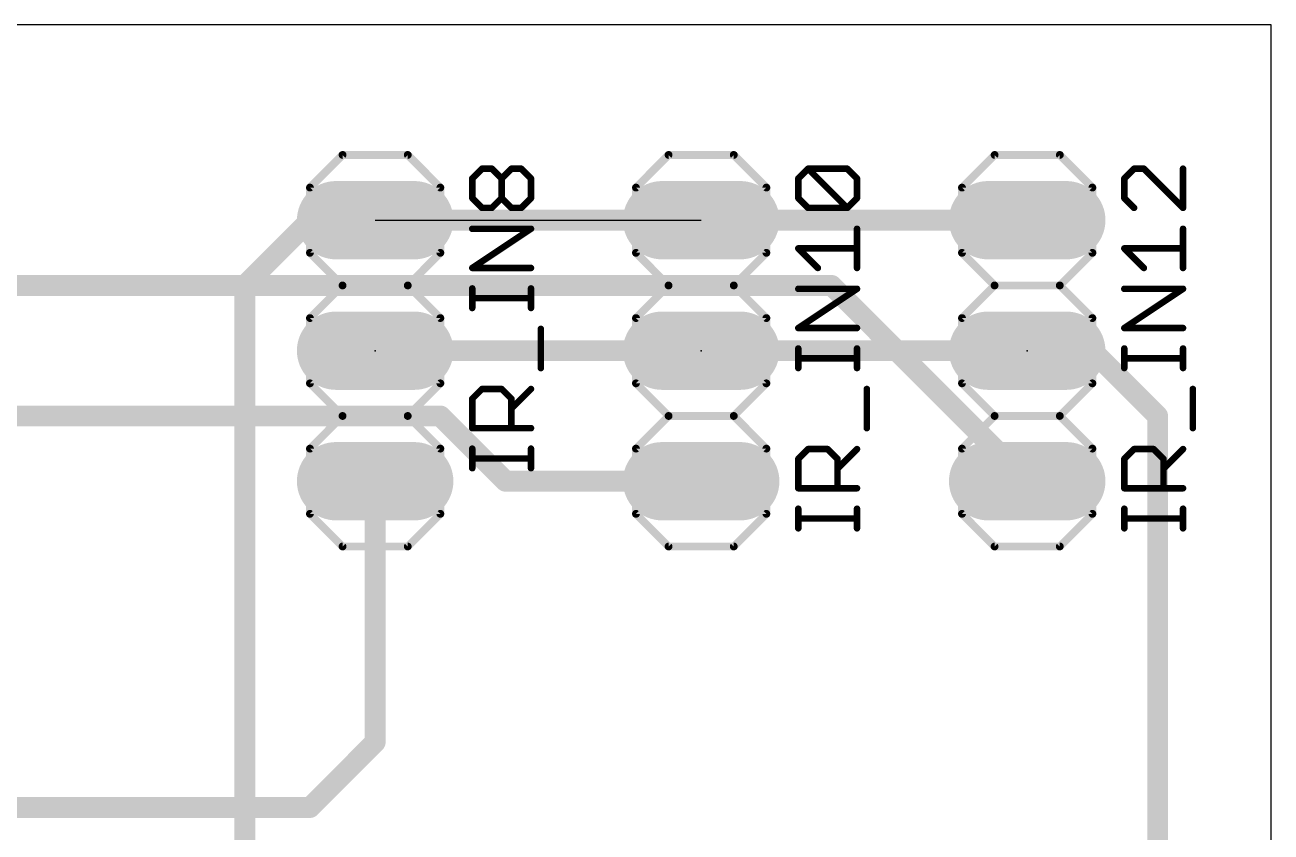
# Model space of a CAD drawing. Extents: x 0 to 79.7, y -0.7 to 54.6.
# Drawn here: x 55.41 to 79.68, y 38.89 to 54.6 of the extents above; entities that cross this region are included whole.
import ezdxf

# ---------------------------------------------------------------- set-up
doc = ezdxf.new("R2010")
doc.units = 0
for name, color, linetype in [('1', 22, 'CONTINUOUS'), ('16', 175, 'CONTINUOUS'), ('17', 82, 'CONTINUOUS'), ('19', 53, 'CONTINUOUS'), ('20', 7, 'CONTINUOUS'), ('21', 253, 'CONTINUOUS'), ('23', 7, 'CONTINUOUS'), ('25', 253, 'CONTINUOUS'), ('51', 253, 'CONTINUOUS')]:
    doc.layers.add(name, color=color, linetype=linetype)

# ---------------------------------------------------------------- blocks, each defined once
blk = doc.blocks.new('RECT')
blk.add_solid([(-0.5, -0.5), (0.5, -0.5), (-0.5, 0.5), (0.5, 0.5)])
blk = doc.blocks.new('LONGP100')
at = {"const_width": 1}
blk.add_lwpolyline([(-0.5, 0), (0.5, 0)], dxfattribs=at)
at = {"const_width": 0.5}
for points in [[(-0.5, 0.25, 1), (-0.5, -0.25)], [(0.5, -0.25, 1), (0.5, 0.25)]]:
    blk.add_lwpolyline(points, format="xyb", dxfattribs=at)

msp = doc.modelspace()

# ---------------------------------------------------------------- linework, layer by layer
at = {"layer": '1', "const_width": 0.4064}
for points in [[(71.12, 49.53), (53.34, 49.53)], [(74.93, 45.72), (71.12, 49.53)], [(63.5, 46.99), (53.34, 46.99)], [(64.77, 45.72), (63.5, 46.99)], [(62.23, 40.64), (62.23, 45.72)], [(68.58, 45.72), (64.77, 45.72)], [(60.96, 39.37), (62.23, 40.64)], [(44.45, 39.37), (60.96, 39.37)]]:
    msp.add_lwpolyline(points, dxfattribs=at)
at = {"layer": '1', "const_width": 0.2032}
for points in [[(71.1918, 49.6018, 1), (71.0482, 49.4582)], [(71.12, 49.4284, 1), (71.12, 49.6316)], [(63.5718, 47.0618, 1), (63.4282, 46.9182)], [(63.5, 46.8884, 1), (63.5, 47.0916)], [(62.3316, 45.72, 1), (62.1284, 45.72)], [(64.77, 45.8216, 1), (64.77, 45.6184)], [(64.6982, 45.6482, 1), (64.8418, 45.7918)], [(68.58, 45.6184, 1), (68.58, 45.8216)], [(74.8582, 45.6482, 1), (75.0018, 45.7918)], [(62.3018, 40.5682, 1), (62.1582, 40.7118)], [(62.1284, 40.64, 1), (62.3316, 40.64)], [(60.96, 39.2684, 1), (60.96, 39.4716)], [(60.8882, 39.4418, 1), (61.0318, 39.2982)]]:
    msp.add_lwpolyline(points, format="xyb", dxfattribs=at)
at = {"layer": '16', "const_width": 0.4064}
for points in [[(59.69, 49.53), (60.96, 50.8)], [(60.96, 50.8), (74.93, 50.8)], [(74.93, 50.8), (62.23, 50.8)], [(59.69, 35.56), (59.69, 49.53)], [(62.23, 48.26), (68.58, 48.26)], [(76.2, 48.26), (62.23, 48.26)], [(68.58, 48.26), (74.93, 48.26)], [(77.47, 46.99), (76.2, 48.26)], [(77.47, 33.02), (77.47, 46.99)]]:
    msp.add_lwpolyline(points, dxfattribs=at)
at = {"layer": '16', "const_width": 0.2032}
for points in [[(60.96, 50.9016, 1), (60.96, 50.6984)], [(61.0318, 50.7282, 1), (60.8882, 50.8718)], [(62.23, 50.9016, 1), (62.23, 50.6984)], [(74.93, 50.6984, 1), (74.93, 50.9016)], [(74.93, 50.6984, 1), (74.93, 50.9016)], [(59.7916, 49.53, 1), (59.5884, 49.53)], [(59.6182, 49.6018, 1), (59.7618, 49.4582)], [(62.23, 48.3616, 1), (62.23, 48.1584)], [(62.23, 48.3616, 1), (62.23, 48.1584)], [(68.58, 48.3616, 1), (68.58, 48.1584)], [(68.58, 48.1584, 1), (68.58, 48.3616)], [(74.93, 48.1584, 1), (74.93, 48.3616)], [(76.2718, 48.3318, 1), (76.1282, 48.1882)], [(76.2, 48.1584, 1), (76.2, 48.3616)], [(77.5716, 46.99, 1), (77.3684, 46.99)], [(77.3982, 46.9182, 1), (77.5418, 47.0618)]]:
    msp.add_lwpolyline(points, format="xyb", dxfattribs=at)
at = {"layer": '19'}
msp.add_line((62.23, 50.8), (68.58, 50.8), dxfattribs=at)
at = {"layer": '20'}
for p, q in [((79.68, 54.6), (0, 54.6)), ((79.68, 0), (79.68, 54.6))]:
    msp.add_line(p, q, dxfattribs=at)
at = {"layer": '21', "const_width": 0.1524}
for points in [[(61.595, 52.07), (60.96, 51.435)], [(62.865, 52.07), (61.595, 52.07)], [(63.5, 51.435), (62.865, 52.07)], [(67.945, 52.07), (67.31, 51.435)], [(69.215, 52.07), (67.945, 52.07)], [(69.85, 51.435), (69.215, 52.07)], [(74.295, 52.07), (73.66, 51.435)], [(75.565, 52.07), (74.295, 52.07)], [(76.2, 51.435), (75.565, 52.07)], [(60.96, 50.165), (60.96, 51.435)], [(63.5, 51.435), (63.5, 50.165)], [(67.31, 50.165), (67.31, 51.435)], [(69.85, 51.435), (69.85, 50.165)], [(73.66, 50.165), (73.66, 51.435)], [(76.2, 51.435), (76.2, 50.165)], [(61.595, 49.53), (60.96, 50.165)], [(63.5, 50.165), (62.865, 49.53)], [(67.945, 49.53), (67.31, 50.165)], [(69.85, 50.165), (69.215, 49.53)], [(74.295, 49.53), (73.66, 50.165)], [(76.2, 50.165), (75.565, 49.53)], [(60.96, 48.895), (61.595, 49.53)], [(62.865, 49.53), (61.595, 49.53)], [(62.865, 49.53), (63.5, 48.895)], [(67.31, 48.895), (67.945, 49.53)], [(69.215, 49.53), (67.945, 49.53)], [(69.215, 49.53), (69.85, 48.895)], [(73.66, 48.895), (74.295, 49.53)], [(75.565, 49.53), (74.295, 49.53)], [(75.565, 49.53), (76.2, 48.895)], [(60.96, 47.625), (60.96, 48.895)], [(63.5, 48.895), (63.5, 47.625)], [(67.31, 47.625), (67.31, 48.895)], [(69.85, 48.895), (69.85, 47.625)], [(73.66, 47.625), (73.66, 48.895)], [(76.2, 48.895), (76.2, 47.625)], [(61.595, 46.99), (60.96, 47.625)], [(63.5, 47.625), (62.865, 46.99)], [(67.945, 46.99), (67.31, 47.625)], [(69.85, 47.625), (69.215, 46.99)], [(74.295, 46.99), (73.66, 47.625)], [(76.2, 47.625), (75.565, 46.99)], [(60.96, 46.355), (61.595, 46.99)], [(62.865, 46.99), (61.595, 46.99)], [(62.865, 46.99), (63.5, 46.355)], [(67.31, 46.355), (67.945, 46.99)], [(69.215, 46.99), (67.945, 46.99)], [(69.215, 46.99), (69.85, 46.355)], [(73.66, 46.355), (74.295, 46.99)], [(75.565, 46.99), (74.295, 46.99)], [(75.565, 46.99), (76.2, 46.355)], [(60.96, 45.085), (60.96, 46.355)], [(63.5, 46.355), (63.5, 45.085)], [(67.31, 45.085), (67.31, 46.355)], [(69.85, 46.355), (69.85, 45.085)], [(73.66, 45.085), (73.66, 46.355)], [(76.2, 46.355), (76.2, 45.085)], [(61.595, 44.45), (60.96, 45.085)], [(63.5, 45.085), (62.865, 44.45)], [(67.945, 44.45), (67.31, 45.085)], [(69.85, 45.085), (69.215, 44.45)], [(74.295, 44.45), (73.66, 45.085)], [(76.2, 45.085), (75.565, 44.45)], [(62.865, 44.45), (61.595, 44.45)], [(69.215, 44.45), (67.945, 44.45)], [(75.565, 44.45), (74.295, 44.45)]]:
    msp.add_lwpolyline(points, dxfattribs=at)
at = {"layer": '21', "const_width": 0.0762}
for points in [[(61.595, 52.1081, 1), (61.595, 52.0319)], [(61.6219, 52.0431, 1), (61.5681, 52.0969)], [(62.8919, 52.0969, 1), (62.8381, 52.0431)], [(62.865, 52.0319, 1), (62.865, 52.1081)], [(67.945, 52.1081, 1), (67.945, 52.0319)], [(67.9719, 52.0431, 1), (67.9181, 52.0969)], [(69.2419, 52.0969, 1), (69.1881, 52.0431)], [(69.215, 52.0319, 1), (69.215, 52.1081)], [(74.295, 52.1081, 1), (74.295, 52.0319)], [(74.3219, 52.0431, 1), (74.2681, 52.0969)], [(75.5919, 52.0969, 1), (75.5381, 52.0431)], [(75.565, 52.0319, 1), (75.565, 52.1081)], [(60.9981, 51.435, 1), (60.9219, 51.435)], [(60.9331, 51.4619, 1), (60.9869, 51.4081)], [(63.5381, 51.435, 1), (63.4619, 51.435)], [(63.4731, 51.4081, 1), (63.5269, 51.4619)], [(67.3481, 51.435, 1), (67.2719, 51.435)], [(67.2831, 51.4619, 1), (67.3369, 51.4081)], [(69.8881, 51.435, 1), (69.8119, 51.435)], [(69.8231, 51.4081, 1), (69.8769, 51.4619)], [(73.6981, 51.435, 1), (73.6219, 51.435)], [(73.6331, 51.4619, 1), (73.6869, 51.4081)], [(76.2381, 51.435, 1), (76.1619, 51.435)], [(76.1731, 51.4081, 1), (76.2269, 51.4619)], [(60.9219, 50.165, 1), (60.9981, 50.165)], [(60.9869, 50.1919, 1), (60.9331, 50.1381)], [(63.4619, 50.165, 1), (63.5381, 50.165)], [(63.5269, 50.1381, 1), (63.4731, 50.1919)], [(67.2719, 50.165, 1), (67.3481, 50.165)], [(67.3369, 50.1919, 1), (67.2831, 50.1381)], [(69.8119, 50.165, 1), (69.8881, 50.165)], [(69.8769, 50.1381, 1), (69.8231, 50.1919)], [(73.6219, 50.165, 1), (73.6981, 50.165)], [(73.6869, 50.1919, 1), (73.6331, 50.1381)], [(76.1619, 50.165, 1), (76.2381, 50.165)], [(76.2269, 50.1381, 1), (76.1731, 50.1919)], [(61.595, 49.5681, 1), (61.595, 49.4919)], [(61.6219, 49.5031, 1), (61.5681, 49.5569)], [(61.5681, 49.5031, 1), (61.6219, 49.5569)], [(62.8919, 49.5569, 1), (62.8381, 49.5031)], [(62.8381, 49.5569, 1), (62.8919, 49.5031)], [(62.865, 49.4919, 1), (62.865, 49.5681)], [(67.945, 49.5681, 1), (67.945, 49.4919)], [(67.9719, 49.5031, 1), (67.9181, 49.5569)], [(67.9181, 49.5031, 1), (67.9719, 49.5569)], [(69.2419, 49.5569, 1), (69.1881, 49.5031)], [(69.1881, 49.5569, 1), (69.2419, 49.5031)], [(69.215, 49.4919, 1), (69.215, 49.5681)], [(74.295, 49.5681, 1), (74.295, 49.4919)], [(74.3219, 49.5031, 1), (74.2681, 49.5569)], [(74.2681, 49.5031, 1), (74.3219, 49.5569)], [(75.5919, 49.5569, 1), (75.5381, 49.5031)], [(75.5381, 49.5569, 1), (75.5919, 49.5031)], [(75.565, 49.4919, 1), (75.565, 49.5681)], [(60.9981, 48.895, 1), (60.9219, 48.895)], [(60.9331, 48.9219, 1), (60.9869, 48.8681)], [(63.5381, 48.895, 1), (63.4619, 48.895)], [(63.4731, 48.8681, 1), (63.5269, 48.9219)], [(67.3481, 48.895, 1), (67.2719, 48.895)], [(67.2831, 48.9219, 1), (67.3369, 48.8681)], [(69.8881, 48.895, 1), (69.8119, 48.895)], [(69.8231, 48.8681, 1), (69.8769, 48.9219)], [(73.6981, 48.895, 1), (73.6219, 48.895)], [(73.6331, 48.9219, 1), (73.6869, 48.8681)], [(76.2381, 48.895, 1), (76.1619, 48.895)], [(76.1731, 48.8681, 1), (76.2269, 48.9219)], [(60.9219, 47.625, 1), (60.9981, 47.625)], [(60.9869, 47.6519, 1), (60.9331, 47.5981)], [(63.4619, 47.625, 1), (63.5381, 47.625)], [(63.5269, 47.5981, 1), (63.4731, 47.6519)], [(67.2719, 47.625, 1), (67.3481, 47.625)], [(67.3369, 47.6519, 1), (67.2831, 47.5981)], [(69.8119, 47.625, 1), (69.8881, 47.625)], [(69.8769, 47.5981, 1), (69.8231, 47.6519)], [(73.6219, 47.625, 1), (73.6981, 47.625)], [(73.6869, 47.6519, 1), (73.6331, 47.5981)], [(76.1619, 47.625, 1), (76.2381, 47.625)], [(76.2269, 47.5981, 1), (76.1731, 47.6519)], [(61.595, 47.0281, 1), (61.595, 46.9519)], [(61.6219, 46.9631, 1), (61.5681, 47.0169)], [(61.5681, 46.9631, 1), (61.6219, 47.0169)], [(62.8919, 47.0169, 1), (62.8381, 46.9631)], [(62.8381, 47.0169, 1), (62.8919, 46.9631)], [(62.865, 46.9519, 1), (62.865, 47.0281)], [(67.945, 47.0281, 1), (67.945, 46.9519)], [(67.9719, 46.9631, 1), (67.9181, 47.0169)], [(67.9181, 46.9631, 1), (67.9719, 47.0169)], [(69.2419, 47.0169, 1), (69.1881, 46.9631)], [(69.1881, 47.0169, 1), (69.2419, 46.9631)], [(69.215, 46.9519, 1), (69.215, 47.0281)], [(74.295, 47.0281, 1), (74.295, 46.9519)], [(74.3219, 46.9631, 1), (74.2681, 47.0169)], [(74.2681, 46.9631, 1), (74.3219, 47.0169)], [(75.5919, 47.0169, 1), (75.5381, 46.9631)], [(75.5381, 47.0169, 1), (75.5919, 46.9631)], [(75.565, 46.9519, 1), (75.565, 47.0281)], [(60.9981, 46.355, 1), (60.9219, 46.355)], [(60.9331, 46.3819, 1), (60.9869, 46.3281)], [(63.5381, 46.355, 1), (63.4619, 46.355)], [(63.4731, 46.3281, 1), (63.5269, 46.3819)], [(67.3481, 46.355, 1), (67.2719, 46.355)], [(67.2831, 46.3819, 1), (67.3369, 46.3281)], [(69.8881, 46.355, 1), (69.8119, 46.355)], [(69.8231, 46.3281, 1), (69.8769, 46.3819)], [(73.6981, 46.355, 1), (73.6219, 46.355)], [(73.6331, 46.3819, 1), (73.6869, 46.3281)], [(76.2381, 46.355, 1), (76.1619, 46.355)], [(76.1731, 46.3281, 1), (76.2269, 46.3819)], [(60.9869, 45.1119, 1), (60.9331, 45.0581)], [(63.5269, 45.0581, 1), (63.4731, 45.1119)], [(67.3369, 45.1119, 1), (67.2831, 45.0581)], [(69.8769, 45.0581, 1), (69.8231, 45.1119)], [(73.6869, 45.1119, 1), (73.6331, 45.0581)], [(76.2269, 45.0581, 1), (76.1731, 45.1119)], [(60.9219, 45.085, 1), (60.9981, 45.085)], [(63.4619, 45.085, 1), (63.5381, 45.085)], [(67.2719, 45.085, 1), (67.3481, 45.085)], [(69.8119, 45.085, 1), (69.8881, 45.085)], [(73.6219, 45.085, 1), (73.6981, 45.085)], [(76.1619, 45.085, 1), (76.2381, 45.085)], [(61.595, 44.4881, 1), (61.595, 44.4119)], [(61.5681, 44.4231, 1), (61.6219, 44.4769)], [(62.8381, 44.4769, 1), (62.8919, 44.4231)], [(62.865, 44.4119, 1), (62.865, 44.4881)], [(67.945, 44.4881, 1), (67.945, 44.4119)], [(67.9181, 44.4231, 1), (67.9719, 44.4769)], [(69.1881, 44.4769, 1), (69.2419, 44.4231)], [(69.215, 44.4119, 1), (69.215, 44.4881)], [(74.295, 44.4881, 1), (74.295, 44.4119)], [(74.2681, 44.4231, 1), (74.3219, 44.4769)], [(75.5381, 44.4769, 1), (75.5919, 44.4231)], [(75.565, 44.4119, 1), (75.565, 44.4881)]]:
    msp.add_lwpolyline(points, format="xyb", dxfattribs=at)
at = {"layer": '23'}
for p in [(62.23, 48.26), (68.58, 48.26), (74.93, 48.26)]:
    msp.add_point(p, dxfattribs=at)
at = {"layer": '25', "const_width": 0.127}
for points in [[(64.1214, 51.6118), (64.312, 51.8025)], [(64.312, 51.8025), (64.5027, 51.8025)], [(64.5027, 51.8025), (64.6934, 51.6118)], [(64.6934, 51.6118), (64.884, 51.8025)], [(64.884, 51.8025), (65.0747, 51.8025)], [(65.0747, 51.8025), (65.2653, 51.6118)], [(70.4714, 51.6117), (70.662, 51.8024)], [(70.662, 51.8024), (71.4247, 51.8024)], [(71.4247, 51.0398), (70.662, 51.8024)], [(71.4247, 51.8024), (71.6153, 51.6117)], [(77.012, 51.8024), (76.8214, 51.6117)], [(77.2027, 51.8024), (77.012, 51.8024)], [(77.9653, 51.0398), (77.2027, 51.8024)], [(77.9653, 51.8024), (77.9653, 51.0398)], [(64.1214, 51.2305), (64.1214, 51.6118)], [(64.6934, 51.2305), (64.6934, 51.6118)], [(65.2653, 51.6118), (65.2653, 51.2305)], [(70.4714, 51.2304), (70.4714, 51.6117)], [(71.6153, 51.6117), (71.6153, 51.2304)], [(76.8214, 51.6117), (76.8214, 51.2304)], [(64.312, 51.0399), (64.1214, 51.2305)], [(64.6934, 51.2305), (64.5027, 51.0399)], [(64.884, 51.0399), (64.6934, 51.2305)], [(65.2653, 51.2305), (65.0747, 51.0399)], [(70.662, 51.0398), (70.4714, 51.2304)], [(71.6153, 51.2304), (71.4247, 51.0398)], [(76.8214, 51.2304), (77.012, 51.0398)], [(64.5027, 51.0399), (64.312, 51.0399)], [(65.0747, 51.0399), (64.884, 51.0399)], [(71.4247, 51.0398), (70.662, 51.0398)], [(64.1214, 49.8706), (65.2653, 50.6332)], [(65.2653, 50.6332), (64.1214, 50.6332)], [(71.6153, 49.8705), (71.6153, 50.6331)], [(77.9653, 49.8705), (77.9653, 50.6331)], [(70.8527, 49.8705), (70.4714, 50.2518)], [(70.4714, 50.2518), (71.6153, 50.2518)], [(77.2027, 49.8705), (76.8214, 50.2518)], [(76.8214, 50.2518), (77.9653, 50.2518)], [(65.2653, 49.8706), (64.1214, 49.8706)], [(64.1214, 49.0911), (64.1214, 49.4724)], [(65.2653, 49.0911), (65.2653, 49.4724)], [(70.4714, 48.7012), (71.6153, 49.4638)], [(71.6153, 49.4638), (70.4714, 49.4638)], [(76.8214, 48.7012), (77.9653, 49.4638)], [(77.9653, 49.4638), (76.8214, 49.4638)], [(65.2653, 49.2817), (64.1214, 49.2817)], [(65.4559, 47.9218), (65.4559, 48.6844)], [(71.6153, 48.7012), (70.4714, 48.7012)], [(77.9653, 48.7012), (76.8214, 48.7012)], [(70.4714, 47.9217), (70.4714, 48.303)], [(71.6153, 47.9217), (71.6153, 48.303)], [(76.8214, 47.9217), (76.8214, 48.303)], [(77.9653, 47.9217), (77.9653, 48.303)], [(71.6153, 48.1123), (70.4714, 48.1123)], [(77.9653, 48.1123), (76.8214, 48.1123)], [(64.1214, 47.3244), (64.312, 47.5151)], [(64.312, 47.5151), (64.6934, 47.5151)], [(64.6934, 47.5151), (64.884, 47.3244)], [(64.884, 47.1338), (65.2653, 47.5151)], [(71.8059, 46.7524), (71.8059, 47.515)], [(78.1559, 46.7524), (78.1559, 47.515)], [(64.1214, 46.7525), (64.1214, 47.3244)], [(64.884, 47.3244), (64.884, 46.7525)], [(65.2653, 46.7525), (64.1214, 46.7525)], [(64.1214, 45.973), (64.1214, 46.3543)], [(65.2653, 45.973), (65.2653, 46.3543)], [(70.4714, 46.155), (70.662, 46.3457)], [(70.662, 46.3457), (71.0434, 46.3457)], [(71.0434, 46.3457), (71.234, 46.155)], [(71.234, 45.9644), (71.6153, 46.3457)], [(76.8214, 46.155), (77.012, 46.3457)], [(77.012, 46.3457), (77.3934, 46.3457)], [(77.3934, 46.3457), (77.584, 46.155)], [(77.584, 45.9644), (77.9653, 46.3457)], [(65.2653, 46.1636), (64.1214, 46.1636)], [(70.4714, 45.5831), (70.4714, 46.155)], [(71.234, 46.155), (71.234, 45.5831)], [(76.8214, 45.5831), (76.8214, 46.155)], [(77.584, 46.155), (77.584, 45.5831)], [(71.6153, 45.5831), (70.4714, 45.5831)], [(77.9653, 45.5831), (76.8214, 45.5831)], [(70.4714, 44.8036), (70.4714, 45.1849)], [(71.6153, 44.8036), (71.6153, 45.1849)], [(76.8214, 44.8036), (76.8214, 45.1849)], [(77.9653, 44.8036), (77.9653, 45.1849)], [(71.6153, 44.9942), (70.4714, 44.9942)], [(77.9653, 44.9942), (76.8214, 44.9942)]]:
    msp.add_lwpolyline(points, dxfattribs=at)
at = {"layer": '25', "const_width": 0.0635}
for points in [[(64.312, 51.8343, 1), (64.312, 51.7707)], [(64.3345, 51.7801, 1), (64.2895, 51.8249)], [(64.5252, 51.825, 1), (64.4802, 51.78)], [(64.5027, 51.7707, 1), (64.5027, 51.8343)], [(64.884, 51.8343, 1), (64.884, 51.7707)], [(64.9065, 51.7801, 1), (64.8615, 51.8249)], [(65.0972, 51.8249, 1), (65.0522, 51.7801)], [(65.0747, 51.7707, 1), (65.0747, 51.8343)], [(70.662, 51.8342, 1), (70.662, 51.7707)], [(70.6844, 51.8249, 1), (70.6396, 51.7799)], [(70.6845, 51.78, 1), (70.6395, 51.8248)], [(71.4472, 51.8248, 1), (71.4022, 51.78)], [(71.4247, 51.7707, 1), (71.4247, 51.8342)], [(77.012, 51.8342, 1), (77.012, 51.7707)], [(77.0345, 51.78, 1), (76.9895, 51.8248)], [(77.2252, 51.8249, 1), (77.1802, 51.7799)], [(77.2027, 51.7707, 1), (77.2027, 51.8342)], [(77.9971, 51.8024, 1), (77.9335, 51.8024)], [(64.1532, 51.6118, 1), (64.0897, 51.6118)], [(64.0989, 51.6342, 1), (64.1439, 51.5894)], [(64.7251, 51.6118, 1), (64.6616, 51.6118)], [(64.6709, 51.6342, 1), (64.7159, 51.5894)], [(64.6709, 51.5893, 1), (64.7159, 51.6343)], [(65.297, 51.6118, 1), (65.2335, 51.6118)], [(65.2428, 51.5894, 1), (65.2878, 51.6342)], [(70.5032, 51.6117, 1), (70.4397, 51.6117)], [(70.4489, 51.6341, 1), (70.4939, 51.5893)], [(71.6471, 51.6117, 1), (71.5836, 51.6117)], [(71.5928, 51.5893, 1), (71.6378, 51.6341)], [(76.8531, 51.6117, 1), (76.7896, 51.6117)], [(76.7989, 51.6341, 1), (76.8439, 51.5893)], [(64.1439, 51.253, 1), (64.0989, 51.208)], [(64.0897, 51.2305, 1), (64.1532, 51.2305)], [(64.7159, 51.253, 1), (64.6709, 51.208)], [(64.6616, 51.2305, 1), (64.7251, 51.2305)], [(64.7158, 51.208, 1), (64.671, 51.253)], [(65.2335, 51.2305, 1), (65.297, 51.2305)], [(65.2878, 51.208, 1), (65.2428, 51.253)], [(70.4939, 51.2529, 1), (70.4489, 51.2079)], [(70.4397, 51.2304, 1), (70.5032, 51.2304)], [(71.5836, 51.2304, 1), (71.6471, 51.2304)], [(71.6378, 51.2079, 1), (71.5928, 51.2529)], [(76.8439, 51.2529, 1), (76.7989, 51.2079)], [(76.7896, 51.2304, 1), (76.8531, 51.2304)], [(64.312, 51.0717, 1), (64.312, 51.0082)], [(64.2895, 51.0174, 1), (64.3345, 51.0624)], [(64.4803, 51.0624, 1), (64.5251, 51.0174)], [(64.5027, 51.0082, 1), (64.5027, 51.0717)], [(64.884, 51.0717, 1), (64.884, 51.0082)], [(64.8615, 51.0174, 1), (64.9065, 51.0624)], [(65.0522, 51.0624, 1), (65.0972, 51.0174)], [(65.0747, 51.0082, 1), (65.0747, 51.0717)], [(70.662, 51.0716, 1), (70.662, 51.008)], [(70.6395, 51.0173, 1), (70.6845, 51.0623)], [(71.4022, 51.0623, 1), (71.4472, 51.0173)], [(71.4023, 51.0173, 1), (71.4471, 51.0623)], [(71.4247, 51.008, 1), (71.4247, 51.0716)], [(76.9895, 51.0173, 1), (77.0345, 51.0623)], [(77.9335, 51.0398, 1), (77.9971, 51.0398)], [(77.9428, 51.0173, 1), (77.9878, 51.0623)], [(64.1214, 50.665, 1), (64.1214, 50.6014)], [(65.2829, 50.6068, 1), (65.2477, 50.6596)], [(65.2653, 50.6014, 1), (65.2653, 50.665)], [(71.6471, 50.6331, 1), (71.5836, 50.6331)], [(77.9971, 50.6331, 1), (77.9335, 50.6331)], [(70.4939, 50.2743, 1), (70.4489, 50.2293)], [(70.4714, 50.2836, 1), (70.4714, 50.2201)], [(71.6153, 50.2201, 1), (71.6153, 50.2836)], [(76.8439, 50.2743, 1), (76.7989, 50.2293)], [(76.8214, 50.2836, 1), (76.8214, 50.2201)], [(77.9653, 50.2201, 1), (77.9653, 50.2836)], [(64.1214, 49.9024, 1), (64.1214, 49.8389)], [(64.1038, 49.897, 1), (64.139, 49.8442)], [(65.2653, 49.8389, 1), (65.2653, 49.9024)], [(70.8302, 49.848, 1), (70.8752, 49.893)], [(71.5836, 49.8705, 1), (71.6471, 49.8705)], [(77.1802, 49.848, 1), (77.2252, 49.893)], [(77.9335, 49.8705, 1), (77.9971, 49.8705)], [(64.1532, 49.4724, 1), (64.0897, 49.4724)], [(65.297, 49.4724, 1), (65.2335, 49.4724)], [(70.4714, 49.4956, 1), (70.4714, 49.432)], [(71.6329, 49.4374, 1), (71.5977, 49.4902)], [(71.6153, 49.432, 1), (71.6153, 49.4956)], [(76.8214, 49.4956, 1), (76.8214, 49.432)], [(77.9829, 49.4374, 1), (77.9477, 49.4902)], [(77.9653, 49.432, 1), (77.9653, 49.4956)], [(64.1214, 49.3135, 1), (64.1214, 49.2499)], [(65.2653, 49.2499, 1), (65.2653, 49.3135)], [(64.0897, 49.0911, 1), (64.1532, 49.0911)], [(65.2335, 49.0911, 1), (65.297, 49.0911)], [(65.4877, 48.6844, 1), (65.4241, 48.6844)], [(70.4714, 48.733, 1), (70.4714, 48.6694)], [(70.4538, 48.7276, 1), (70.489, 48.6748)], [(71.6153, 48.6694, 1), (71.6153, 48.733)], [(76.8214, 48.733, 1), (76.8214, 48.6694)], [(76.8038, 48.7276, 1), (76.839, 48.6748)], [(77.9653, 48.6694, 1), (77.9653, 48.733)], [(70.5032, 48.303, 1), (70.4397, 48.303)], [(71.6471, 48.303, 1), (71.5836, 48.303)], [(76.8531, 48.303, 1), (76.7896, 48.303)], [(77.9971, 48.303, 1), (77.9335, 48.303)], [(70.4714, 48.1441, 1), (70.4714, 48.0806)], [(71.6153, 48.0806, 1), (71.6153, 48.1441)], [(76.8214, 48.1441, 1), (76.8214, 48.0806)], [(77.9653, 48.0806, 1), (77.9653, 48.1441)], [(65.4241, 47.9218, 1), (65.4877, 47.9218)], [(70.4397, 47.9217, 1), (70.5032, 47.9217)], [(71.5836, 47.9217, 1), (71.6471, 47.9217)], [(76.7896, 47.9217, 1), (76.8531, 47.9217)], [(77.9335, 47.9217, 1), (77.9971, 47.9217)], [(64.312, 47.5469, 1), (64.312, 47.4834)], [(64.3345, 47.4927, 1), (64.2895, 47.5375)], [(64.7159, 47.5375, 1), (64.6709, 47.4927)], [(64.6934, 47.4834, 1), (64.6934, 47.5469)], [(65.2878, 47.4926, 1), (65.2428, 47.5376)], [(71.8377, 47.515, 1), (71.7742, 47.515)], [(78.1877, 47.515, 1), (78.1242, 47.515)], [(64.1532, 47.3244, 1), (64.0897, 47.3244)], [(64.0989, 47.3468, 1), (64.1439, 47.302)], [(64.9158, 47.3244, 1), (64.8522, 47.3244)], [(64.8615, 47.302, 1), (64.9065, 47.3468)], [(64.8615, 47.1563, 1), (64.9065, 47.1113)], [(64.1214, 46.7843, 1), (64.1214, 46.7208)], [(64.0897, 46.7525, 1), (64.1532, 46.7525)], [(64.8522, 46.7525, 1), (64.9158, 46.7525)], [(65.2653, 46.7208, 1), (65.2653, 46.7843)], [(71.7742, 46.7524, 1), (71.8377, 46.7524)], [(78.1242, 46.7524, 1), (78.1877, 46.7524)], [(64.1532, 46.3543, 1), (64.0897, 46.3543)], [(65.297, 46.3543, 1), (65.2335, 46.3543)], [(70.662, 46.3775, 1), (70.662, 46.3139)], [(70.6845, 46.3233, 1), (70.6395, 46.3681)], [(71.0659, 46.3681, 1), (71.0209, 46.3233)], [(71.0434, 46.3139, 1), (71.0434, 46.3775)], [(71.6378, 46.3232, 1), (71.5928, 46.3682)], [(77.012, 46.3775, 1), (77.012, 46.3139)], [(77.0345, 46.3233, 1), (76.9895, 46.3681)], [(77.4159, 46.3681, 1), (77.3709, 46.3233)], [(77.3934, 46.3139, 1), (77.3934, 46.3775)], [(77.9878, 46.3232, 1), (77.9428, 46.3682)], [(64.1214, 46.1954, 1), (64.1214, 46.1319)], [(65.2653, 46.1319, 1), (65.2653, 46.1954)], [(70.5032, 46.155, 1), (70.4397, 46.155)], [(70.4489, 46.1774, 1), (70.4939, 46.1326)], [(71.2658, 46.155, 1), (71.2023, 46.155)], [(71.2115, 46.1326, 1), (71.2565, 46.1774)], [(76.8531, 46.155, 1), (76.7896, 46.155)], [(76.7989, 46.1774, 1), (76.8439, 46.1326)], [(77.6158, 46.155, 1), (77.5523, 46.155)], [(77.5615, 46.1326, 1), (77.6065, 46.1774)], [(64.0897, 45.973, 1), (64.1532, 45.973)], [(65.2335, 45.973, 1), (65.297, 45.973)], [(71.2115, 45.9869, 1), (71.2565, 45.9419)], [(77.5615, 45.9869, 1), (77.6065, 45.9419)], [(70.4714, 45.6149, 1), (70.4714, 45.5513)], [(71.6153, 45.5513, 1), (71.6153, 45.6149)], [(76.8214, 45.6149, 1), (76.8214, 45.5513)], [(77.9653, 45.5513, 1), (77.9653, 45.6149)], [(70.4397, 45.5831, 1), (70.5032, 45.5831)], [(71.2023, 45.5831, 1), (71.2658, 45.5831)], [(76.7896, 45.5831, 1), (76.8531, 45.5831)], [(77.5523, 45.5831, 1), (77.6158, 45.5831)], [(70.5032, 45.1849, 1), (70.4397, 45.1849)], [(71.6471, 45.1849, 1), (71.5836, 45.1849)], [(76.8531, 45.1849, 1), (76.7896, 45.1849)], [(77.9971, 45.1849, 1), (77.9335, 45.1849)], [(70.4714, 45.026, 1), (70.4714, 44.9624)], [(71.6153, 44.9624, 1), (71.6153, 45.026)], [(76.8214, 45.026, 1), (76.8214, 44.9624)], [(77.9653, 44.9624, 1), (77.9653, 45.026)], [(70.4397, 44.8036, 1), (70.5032, 44.8036)], [(71.5836, 44.8036, 1), (71.6471, 44.8036)], [(76.7896, 44.8036, 1), (76.8531, 44.8036)], [(77.9335, 44.8036, 1), (77.9971, 44.8036)]]:
    msp.add_lwpolyline(points, format="xyb", dxfattribs=at)

# ---------------------------------------------------------------- block references
at = {"layer": '17', "xscale": 1.524, "yscale": 1.524}
for p in [(62.23, 50.8), (62.23, 50.8), (68.58, 50.8), (68.58, 50.8), (74.93, 50.8), (74.93, 50.8), (62.23, 48.26), (62.23, 48.26), (68.58, 48.26), (68.58, 48.26), (74.93, 48.26), (74.93, 48.26), (62.23, 45.72), (62.23, 45.72), (68.58, 45.72), (68.58, 45.72), (74.93, 45.72), (74.93, 45.72)]:
    msp.add_blockref('LONGP100', p, dxfattribs=at)
at = {"layer": '51', "xscale": 0.508, "yscale": 0.508, "rotation": 270}
for p in [(62.23, 50.8), (68.58, 50.8), (74.93, 50.8), (62.23, 48.26), (68.58, 48.26), (74.93, 48.26), (62.23, 45.72), (68.58, 45.72), (74.93, 45.72)]:
    msp.add_blockref('RECT', p, dxfattribs=at)

doc.saveas('drawing.dxf')
